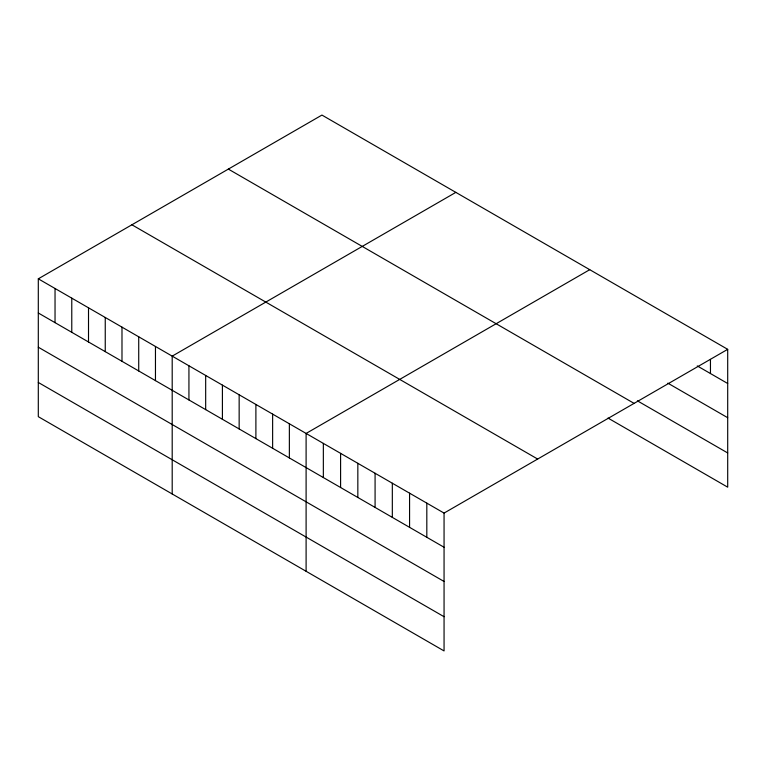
<?xml version="1.0" encoding="UTF-8"?>
<svg xmlns="http://www.w3.org/2000/svg" width="766" height="766" viewBox="0 0 766 766"><rect width="100%" height="100%" fill="white"/><g stroke="black" fill="none" stroke-linecap="round" stroke-linejoin="round"><path stroke-width="1.15" d="M38.3 278.824L444.06 513.086L444.06 650.928L38.3 416.666L38.3 278.824L321.94 115.072L727.7 349.334L727.7 487.176L608.003 418.064M455.847 192.371L172.197 356.133L172.197 493.974M589.743 269.68L306.103 433.441L306.103 571.283M444.06 513.086L727.7 349.334M697.271 365.928L727.7 383.498M667.847 383.153L727.7 417.709M637.417 400.838L727.7 452.955M228.345 169.104L634.095 403.376M131.905 224.783L537.655 459.045M38.3 312.988L444.06 547.25M38.3 347.209L444.06 581.471M38.3 382.454L444.06 616.716M710.455 359.398L710.455 373.54M426.815 503.138L426.815 537.301M409.571 493.18L409.571 527.343M392.326 483.222L392.326 517.385M375.081 473.264L375.081 507.427M357.837 463.306L357.837 497.469M340.592 453.357L340.592 487.521M323.348 443.399L323.348 477.563M289.366 423.78L289.366 457.944M272.629 414.109L272.629 448.282M255.892 404.448L255.892 438.612M239.155 394.787L239.155 428.95M222.408 385.126L222.408 419.289M205.671 375.464L205.671 409.628M188.934 365.794L188.934 399.957M155.46 346.471L155.46 380.635M138.723 336.81L138.723 370.974M121.986 327.139L121.986 361.313M105.248 317.478L105.248 351.642M88.511 307.817L88.511 341.981M71.774 298.156L71.774 332.32M55.037 288.495L55.037 322.658"/></g></svg>
